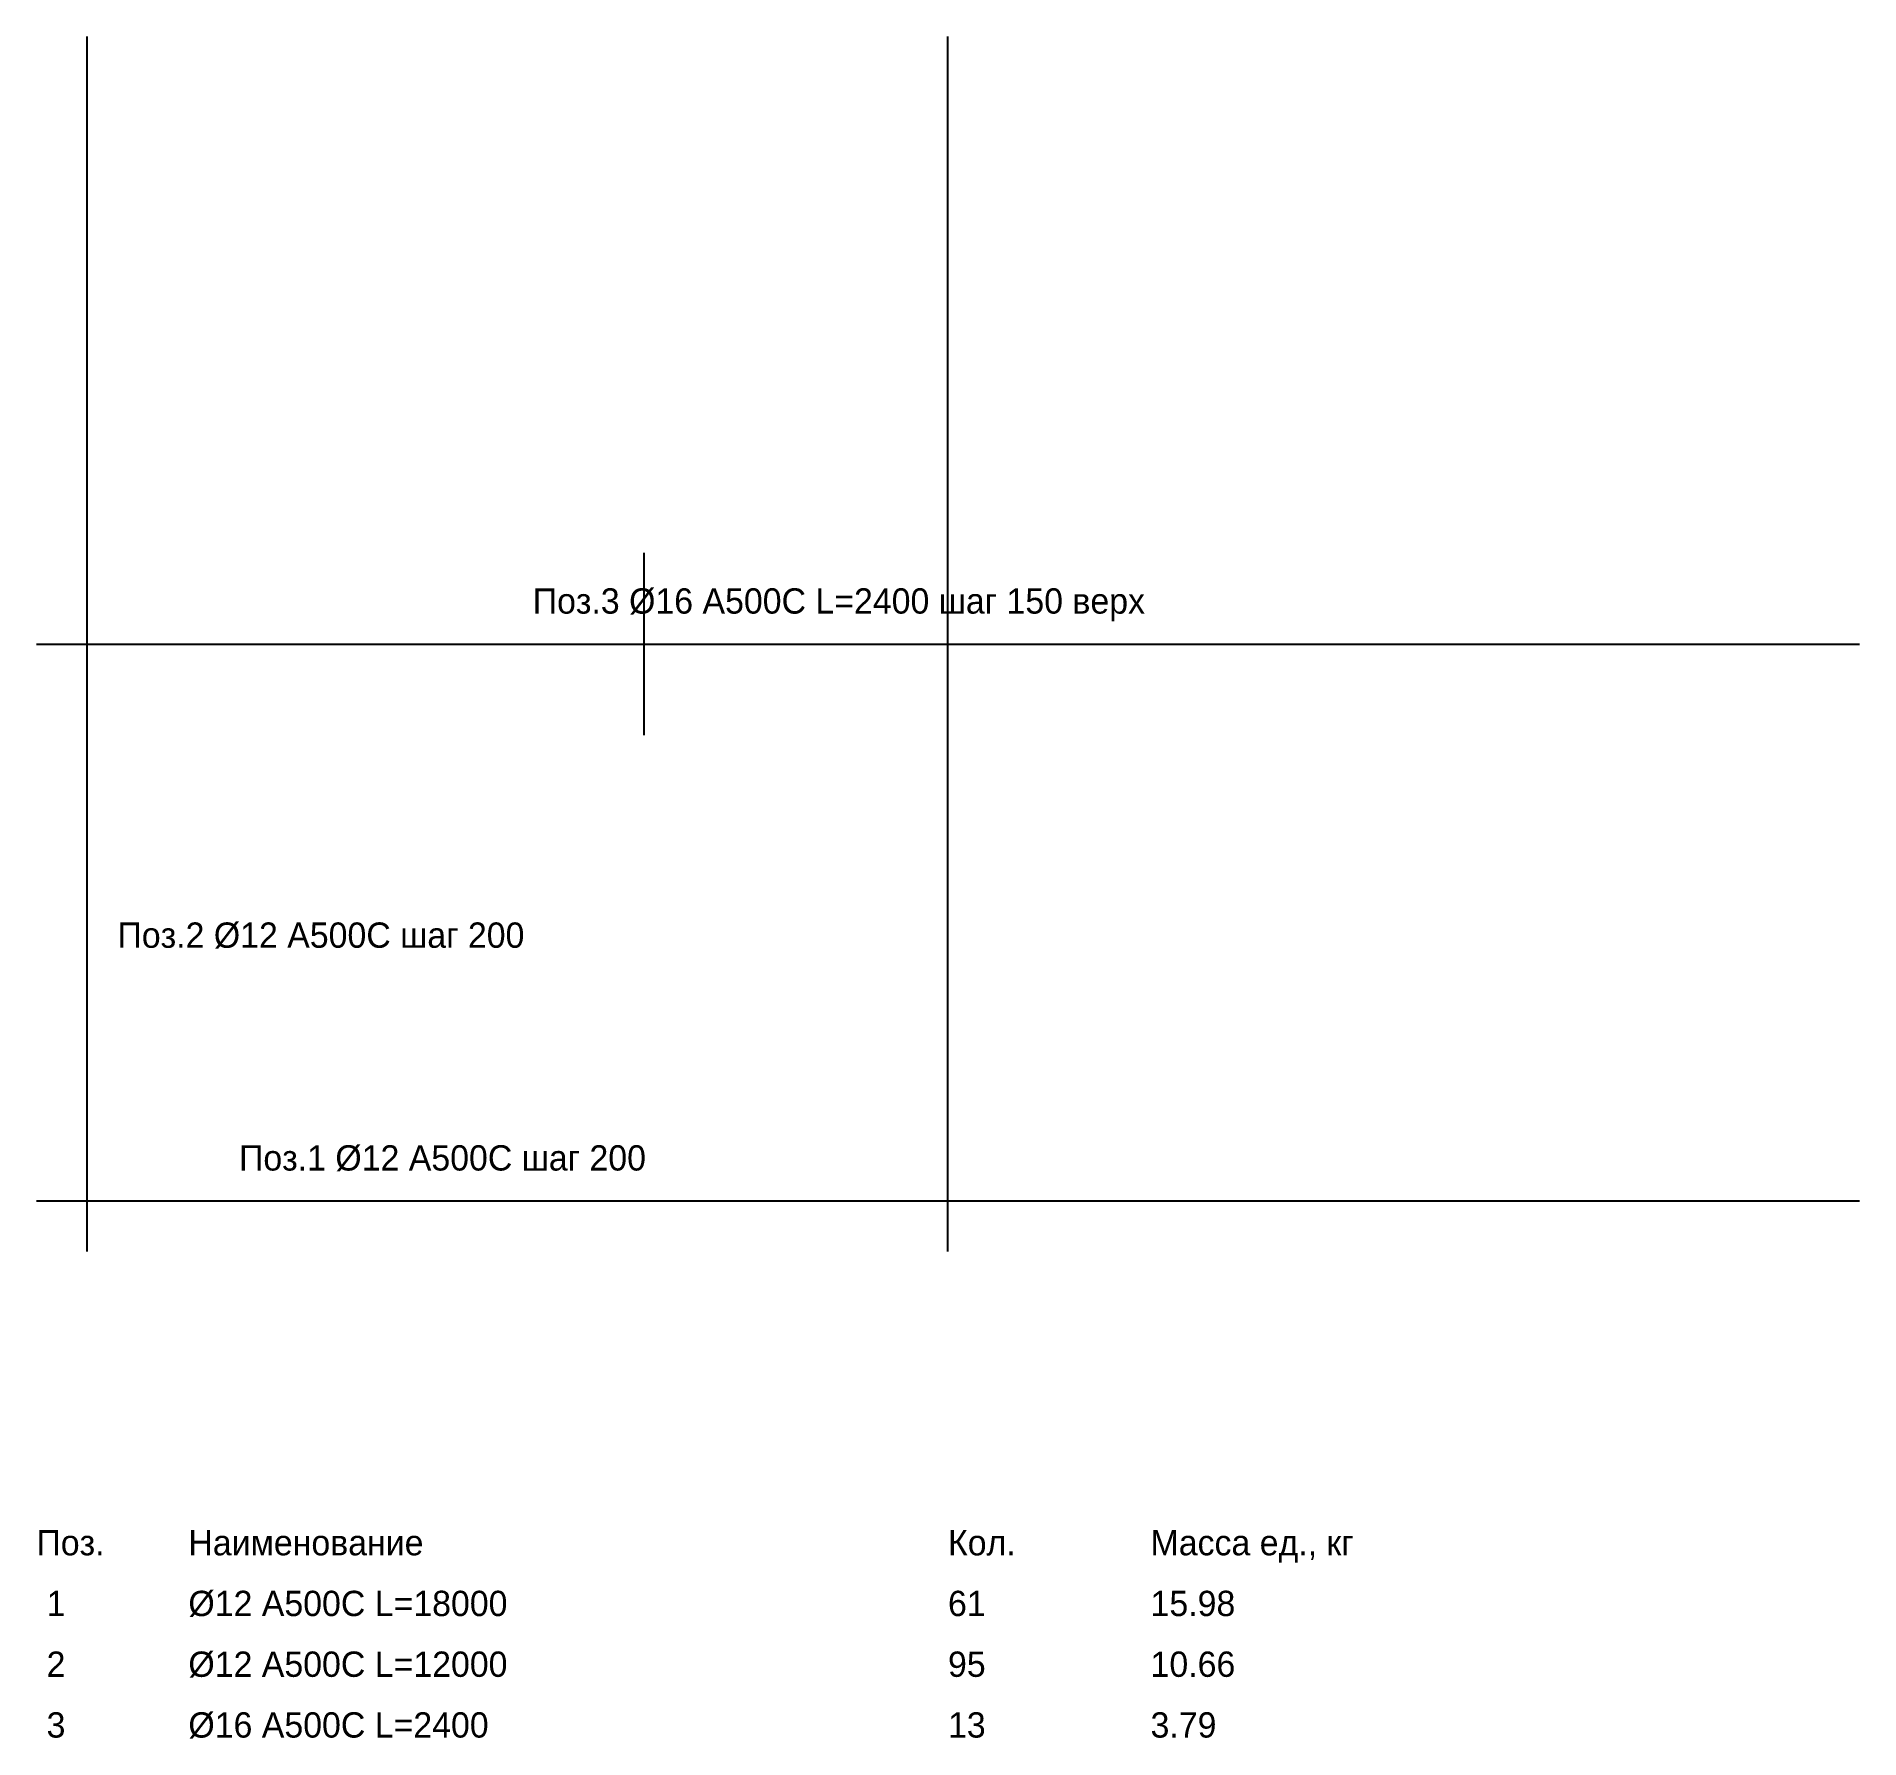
# Model space of a CAD drawing. Extents: x 0 to 18000, y -4809 to 12000.
import ezdxf

# ---------------------------------------------------------------- set-up
doc = ezdxf.new("R2010")
doc.units = 0
for name, color, linetype in [('ARM_NIZ', 1, 'CONTINUOUS'), ('ARM_VERX', 5, 'CONTINUOUS'), ('JADVAL', 7, 'CONTINUOUS'), ('YOZUV', 7, 'CONTINUOUS')]:
    doc.layers.add(name, color=color, linetype=linetype)

msp = doc.modelspace()

# ---------------------------------------------------------------- linework, layer by layer
at = {"layer": 'ARM_NIZ'}
for p, q in [((9000, 0), (9000, 12000)), ((0, 6000), (18000, 6000))]:
    msp.add_line(p, q, dxfattribs=at)
for points in [[(500, 0), (500, 12000)], [(0, 500), (18000, 500)]]:
    msp.add_lwpolyline(points, dxfattribs=at)
at = {"layer": 'ARM_VERX'}
for p, q in [((6000, 5100), (6000, 6900)), ((4800, 6000), (7200, 6000))]:
    msp.add_line(p, q, dxfattribs=at)

# ---------------------------------------------------------------- texts
at = {"layer": 'JADVAL'}
for s, p in [('Поз.', (0, -3000)), ('Наименование', (1500, -3000)), ('Кол.', (9000, -3000)), ('Масса ед., кг', (11000, -3000)), ('1', (100, -3600)), ('Ø12 A500C L=18000', (1500, -3600)), ('61', (9000, -3600)), ('15.98', (11000, -3600)), ('2', (100, -4200)), ('Ø12 A500C L=12000', (1500, -4200)), ('95', (9000, -4200)), ('10.66', (11000, -4200)), ('3', (100, -4800)), ('Ø16 A500C L=2400', (1500, -4800)), ('13', (9000, -4800)), ('3.79', (11000, -4800))]:
    msp.add_text(s, height=250, dxfattribs=at).set_placement(p)
at = {"layer": 'YOZUV'}
for s, p in [('Поз.3 Ø16 A500C L=2400 шаг 150 верх', (4900, 6300)), ('Поз.2 Ø12 A500C шаг 200', (800, 3000)), ('Поз.1 Ø12 A500C шаг 200', (2000, 800))]:
    msp.add_text(s, height=250, dxfattribs=at).set_placement(p)

doc.saveas('drawing.dxf')
